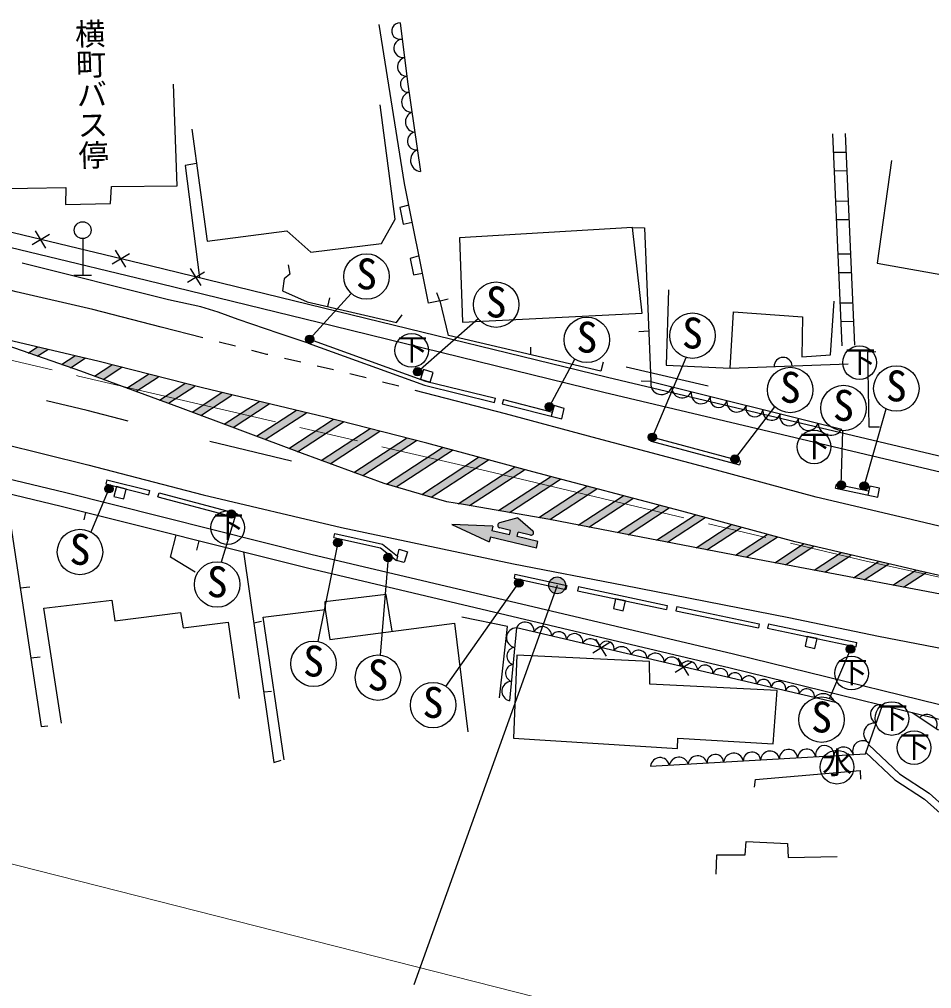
# Model space of a CAD drawing. Units: millimetres at full size, sheet at 1:1000; details may follow other scales. Extents: x 40000 to 680000, y 20000 to 380000.
# Drawn here: x 100276 to 154450, y 251550 to 309114 of the extents above; entities that cross this region are included whole.
import ezdxf
from ezdxf.enums import TextEntityAlignment as Align

# ---------------------------------------------------------------- set-up
doc = ezdxf.new("R2010")
doc.units = ezdxf.units.MM
doc.header["$LTSCALE"] = 1000
doc.linetypes.add('CHAIN', pattern=[18.5, 12, -1.5, 3.5, -1.5])
for name, color, linetype, lineweight in [('M-BGD', 7, 'Continuous', 25), ('M-BGD-EXST', 7, 'Continuous', 25), ('M-BMK', 2, 'CHAIN', 13), ('M-STR-HTXT', 7, 'Continuous', 13), ('M-STR-STRC', 7, 'Continuous', 25)]:
    doc.layers.add(name, color=color, linetype=linetype, lineweight=lineweight)
doc.layers.add('M-BMK-HTXT', color=7, linetype='Continuous')
doc.styles.add('@ＭＳ ゴシック', font='')
doc.styles.add('ＭＳ ゴシック', font='')
doc.styles.get('@ＭＳ ゴシック').set_extended_font_data('@MS Gothic')
doc.styles.get('ＭＳ ゴシック').set_extended_font_data('MS Gothic')

msp = doc.modelspace()

# ---------------------------------------------------------------- hatches: boundary and pattern name
at = {"layer": 'M-BGD-EXST'}
for points in [[(117763, 290115, 0.41421), (117513, 290365, 0.41421), (117263, 290115, 1)], [(124174, 288185, 0.41421), (123924, 288435, 0.41421), (123674, 288185, 1)], [(132002, 286114, 0.41421), (131752, 286364, 0.41421), (131502, 286114, 1)], [(138115, 284297, 0.41421), (137865, 284547, 0.41421), (137615, 284297, 1)], [(143018, 282994, 0.41421), (142768, 283244, 0.41421), (142518, 282994, 1)], [(149337, 281455, 0.41421), (149087, 281705, 0.41421), (148837, 281455, 1)], [(150693, 281400, 0.41421), (150443, 281650, 0.41421), (150193, 281400, 1)], [(105846, 281237, 0.41421), (105596, 281487, 0.41421), (105346, 281237, 1)], [(113111, 279734, 0.41421), (112861, 279984, 0.41421), (112611, 279734, 1)], [(119439, 278036, 0.41421), (119189, 278286, 0.41421), (118939, 278036, 1)], [(122423, 277155, 0.41421), (122173, 277405, 0.41421), (121923, 277155, 1)], [(130185, 275643, 0.41421), (129935, 275893, 0.41421), (129685, 275643, 1)], [(149884, 271715, 0.41421), (149634, 271965, 0.41421), (149384, 271715, 1)]]:
    msp.add_hatch(color=256, dxfattribs=at).paths.add_polyline_path(points)
at = {"layer": 'M-STR-STRC'}
for points in [[(101956, 289515), (101350, 289657), (100800, 289298), (101337, 289112)], [(104178, 288995), (103572, 289137), (102772, 288615), (103310, 288428)], [(106365, 288451), (105775, 288603), (104729, 287921), (105257, 287728)], [(108531, 287894), (107940, 288046), (106664, 287214), (107192, 287021)], [(110696, 287336), (110106, 287488), (108600, 286506), (109128, 286313)], [(112902, 286805), (112298, 286948), (110528, 285794), (111050, 285597)], [(115118, 286280), (114513, 286423), (112443, 285073), (112965, 284876)], [(117334, 285755), (116729, 285898), (114358, 284352), (114880, 284155)], [(119524, 285214), (118933, 285366), (116273, 283631), (116795, 283434)], [(121688, 284655), (121098, 284808), (118201, 282918), (118729, 282726)], [(123852, 284097), (123262, 284249), (120139, 282212), (120667, 282020)], [(125995, 283525), (125413, 283682), (122086, 281513), (122654, 281345)], [(128130, 282947), (127548, 283105), (124167, 280900), (124734, 280732)], [(130264, 282369), (129682, 282527), (126343, 280349), (126641, 280301), (126998, 280239)], [(132411, 281799), (131824, 281954), (128734, 279938), (129385, 279826)], [(134561, 281231), (133974, 281386), (131121, 279525), (131772, 279413)], [(136711, 280664), (136124, 280819), (133464, 279084), (134098, 278960)], [(138861, 280096), (138274, 280251), (135790, 278631), (136425, 278507)], [(129906, 278659), (130629, 278488, 0.78564), (130761, 278747), (129869, 279516), (128793, 279212, 0.77336), (128800, 278921), (129451, 278767), (129388, 278499), (128338, 278748), (128401, 279016), (125959, 279108), (128183, 278094), (128246, 278362), (130981, 277713), (131073, 278100), (129842, 278392)], [(141002, 279523), (140419, 279680), (138121, 278181), (138759, 278060)], [(143139, 278946), (142556, 279104), (140460, 277736), (141097, 277615)], [(145276, 278370), (144693, 278527), (142798, 277291), (143435, 277170)], [(147456, 277822), (146849, 277964), (145135, 276846), (145773, 276725)], [(149679, 277302), (149072, 277444), (147473, 276401), (148110, 276279)], [(151902, 276782), (151296, 276924), (149811, 275956), (150450, 275835)], [(154127, 276264), (153700, 276362), (153519, 276404), (152152, 275512), (152790, 275391)], [(132713, 275499, 0.41421), (132213, 275999, 0.41421), (131713, 275499, 1)]]:
    msp.add_hatch(color=256, dxfattribs=at).paths.add_polyline_path(points)

# ---------------------------------------------------------------- linework, layer by layer
at = {"layer": 'M-BGD'}
for p, q in [((148574, 302308), (149124, 289735)), ((149323, 302341), (149873, 289768)), ((148621, 301223), (149371, 301237)), ((148669, 300123), (149420, 300138)), ((148748, 298325), (149499, 298329)), ((148796, 297226), (149547, 297229)), ((101854, 295536), (101230, 296556)), ((101041, 295737), (102055, 296357)), ((104035, 296093), (104035, 293919)), ((106606, 294390), (105982, 295411)), ((105792, 294591), (106807, 295212)), ((148886, 295187), (149636, 295191)), ((111067, 293303), (110447, 294326)), ((110254, 293507), (111271, 294124)), ((148934, 294088), (149684, 294091)), ((118697, 292572), (118579, 292065)), ((125253, 292405), (125058, 292865)), ((125255, 292396), (125735, 292522)), ((149013, 292277), (149763, 292288)), ((149061, 291177), (149811, 291188)), ((137069, 290585), (137654, 290610)), ((117428, 289880), (117513, 290115)), ((130634, 289650), (130627, 289201)), ((134937, 288755), (134814, 288226)), ((136316, 288481), (141177, 287351)), ((142480, 288391), (149485, 288659)), ((137782, 287612), (149110, 284767)), ((128494, 286366), (128554, 286609)), ((129016, 286531), (128954, 286289)), ((128954, 286289), (132481, 285386)), ((129016, 286531), (131930, 285785)), ((137865, 284297), (137801, 284055)), ((137801, 284055), (143037, 282663)), ((137865, 284297), (143101, 282905)), ((143101, 282905), (143037, 282663)), ((105477, 281767), (105416, 281525)), ((105416, 281525), (107954, 280881)), ((105477, 281767), (108016, 281124)), ((148744, 281273), (148796, 281517)), ((148796, 281517), (150712, 281109)), ((107954, 280881), (108016, 281124)), ((108506, 280753), (108570, 280994)), ((108570, 280994), (112893, 279855)), ((148744, 281273), (151247, 280739)), ((108506, 280753), (112829, 279613)), ((104119, 279392), (104229, 279829)), ((112829, 279613), (112893, 279855)), ((110816, 277582), (110956, 278142)), ((118948, 278344), (119003, 278588)), ((122735, 277243), (122669, 276976)), ((129707, 276174), (129653, 275930)), ((129653, 275930), (132729, 275256)), ((129707, 276174), (132782, 275500)), ((100325, 275351), (100902, 275418)), ((132782, 275500), (132729, 275256)), ((133475, 275429), (133423, 275184)), ((133423, 275184), (138697, 274062)), ((133475, 275429), (138749, 274306)), ((138749, 274306), (138697, 274062)), ((139313, 274236), (139262, 273991)), ((139313, 274236), (144217, 273223)), ((139262, 273991), (144167, 272978)), ((114194, 273272), (114655, 273381)), ((144217, 273223), (144167, 272978)), ((144756, 273208), (144704, 272963)), ((144704, 272963), (149964, 271855)), ((144756, 273208), (150016, 272099)), ((135137, 271294), (134506, 272310)), ((134322, 271489), (135332, 272117)), ((149964, 271855), (150016, 272099)), ((100953, 271202), (101501, 271259)), ((140032, 270151), (139401, 271167)), ((139217, 270347), (140227, 270974)), ((114787, 269172), (115247, 269206))]:
    msp.add_line(p, q, dxfattribs=at)
for points in [[(134814, 288226), (125758, 290335), (125255, 292396), (124579, 292269), (123142, 299367), (121651, 308816)], [(122886, 308902), (123325, 305407), (124087, 300072)], [(98359, 305206), (98469, 299057), (103040, 299123), (103018, 298113), (105677, 298179), (105743, 299189), (109639, 299234), (109419, 305273)], [(110520, 302587), (111421, 295933), (116168, 296548), (117574, 295296), (121775, 295802), (122588, 297252), (121709, 304037)], [(339810, 269662), (330418, 269038), (315830, 268142), (304469, 267624), (292772, 267475), (285728, 267420), (273635, 267638), (261372, 268108), (238048, 269773), (226438, 270765), (215023, 272134), (200367, 274218), (189507, 276026), (176863, 278419), (160170, 281921), (135195, 287838), (119142, 291761), (108043, 294477), (95043, 297611), (93433, 297340), (87074, 298852), (73399, 302291)], [(339870, 268764), (330476, 268140), (315878, 267244), (304496, 266724), (292781, 266575), (285723, 266520), (273610, 266738), (261323, 267209), (237978, 268875), (226346, 269870), (214906, 271242), (200230, 273329), (189350, 275139), (176686, 277537), (159974, 281043), (134984, 286963), (118928, 290887), (107831, 293603), (95011, 296693), (93402, 296422), (86860, 297978), (73182, 301417)], [(110796, 300547), (110127, 300442), (110970, 293761)], [(152071, 300737), (151213, 294632), (155562, 293870), (155325, 292400), (158859, 291643), (159098, 292925), (166456, 291756), (167620, 298719)], [(123401, 298087), (122872, 297932), (123070, 296952), (123609, 297061)], [(136691, 296746), (137391, 296743), (137782, 287612), (137211, 287620)], [(124012, 295068), (123482, 294918), (123680, 293938), (124219, 294047)], [(117428, 289880), (115710, 290466), (113277, 291280), (112076, 291727), (111058, 292038), (109140, 292457), (100433, 294627)], [(116240, 294542), (116335, 293976), (115994, 293704), (115905, 292988), (117372, 292346), (122662, 291116), (123007, 291576)], [(103510, 293919), (104035, 293919), (104560, 293919)], [(138824, 293053), (138689, 288570), (142480, 288391), (142681, 291753), (146786, 291439), (146741, 289063), (148446, 289198), (148670, 292381)], [(117428, 289880), (124328, 287392), (128494, 286366)], [(117513, 290115), (124401, 287632), (128554, 286609)], [(70099, 288992), (86757, 284922), (102954, 281025), (117586, 277356), (142682, 271426), (159292, 267356), (173163, 264447), (187572, 261879), (207007, 258733), (223721, 256639), (246864, 254804), (255619, 254215), (274497, 253481), (291255, 253293), (313415, 253808), (327168, 254433), (338527, 255008)], [(151136, 289365), (150643, 289346), (150719, 284909), (151364, 284909)], [(69895, 288167), (86557, 284096), (102751, 280200), (117385, 276531), (142483, 270600), (159104, 266527), (173001, 263613), (187430, 261041), (206886, 257891), (223635, 255794), (246802, 253956), (255574, 253366), (274476, 252631), (291260, 252443), (313444, 252959), (327209, 253584), (338570, 254159)], [(132481, 285386), (132635, 286002), (132036, 286179), (131864, 285544)], [(99472, 280988), (101572, 267113), (101959, 267148)], [(151247, 280739), (151358, 281265), (150773, 281393), (150660, 280864)], [(110716, 276291), (109251, 277182), (109579, 278488)], [(118948, 278344), (121728, 277720), (122669, 276976)], [(119003, 278588), (121838, 277951), (122735, 277243)], [(113585, 277483), (115393, 264979), (115830, 265108)], [(122735, 277243), (122824, 277657), (123323, 277495), (123120, 276867), (122670, 276978)], [(102775, 267322), (101722, 274137), (105767, 274622), (105934, 273402), (109846, 273887), (109996, 272968), (112670, 273319), (113322, 268775)], [(122407, 272772), (122063, 274955), (118422, 274513), (118426, 274069)], [(116007, 265130), (114747, 273616), (118426, 274069), (118703, 272281), (126111, 273263), (126917, 266792)], [(128788, 268825), (129270, 273055), (126548, 273617)], [(148739, 268551), (129793, 272975), (129375, 268638)], [(137761, 264766), (150527, 265493), (151541, 268380)], [(153304, 267948), (154817, 266942), (166934, 264319)], [(150716, 266031), (152537, 264309), (154298, 263157), (156247, 261410), (157035, 259301)], [(150553, 265566), (152257, 263954), (154023, 262799), (155864, 261149), (156614, 259144)], [(143941, 263513), (143985, 263975), (150210, 264502), (150232, 263997)], [(141658, 258339), (141687, 259490), (143368, 259505), (143430, 260283), (145888, 260174), (145935, 259334), (148845, 259396)]]:
    msp.add_lwpolyline(points, dxfattribs=at)
for points in [[(126412, 296146), (126589, 291132), (137268, 291665), (136691, 296746)], [(124091, 287744), (124664, 287567), (124841, 288141), (124267, 288317)], [(106622, 281219), (106040, 281366), (105893, 280785), (106475, 280637)], [(136264, 274579), (135678, 274704), (135553, 274117), (136139, 273993)], [(147649, 272343), (147062, 272466), (146938, 271879), (147525, 271756)], [(129812, 271347), (129614, 266423), (139358, 265808), (139380, 266423), (145042, 266084), (145275, 269258), (137708, 269632), (137689, 270978)]]:
    msp.add_lwpolyline(points, close=True, dxfattribs=at)
msp.add_circle((104035, 296593), 500, dxfattribs=at)
for centre, radius, start, end in [((122871, 308416), 486, 88.16034, 286.14568), ((123061, 307397), 554, 95.68942, 278.6166), ((123296, 306303), 567, 105.58729, 268.71873), ((123382, 305264), 482, 101.78076, 273.80809), ((123582, 304201), 606, 106.06694, 270.19653), ((123814, 303027), 614, 112.0205, 264.24297), ((123854, 301893), 533, 101.04334, 275.22013), ((124185, 300744), 680, 114.48371, 261.77976), ((145637, 288500), 540, 3.44495, 180.94439), ((138408, 287471), 642, 167.35575, 344.45015), ((139630, 287244), 606, 174.77278, 337.03312), ((140758, 286874), 585, 166.85133, 344.95457), ((141799, 286566), 501, 161.86983, 349.93607), ((142884, 286393), 598, 171.7407, 340.0652), ((143934, 286027), 514, 161.65909, 350.14681), ((144949, 285828), 520, 167.66364, 344.14226), ((145994, 285544), 564, 165.34582, 346.46008), ((147133, 285306), 601, 169.81855, 341.98735), ((148467, 285178), 764, 184.36486, 327.44104), ((129791, 272389), 586, 89.81793, 259.1671), ((130302, 272769), 549, 355.76918, 157.94871), ((131340, 272515), 535, 357.15497, 156.56292), ((132296, 272283), 468, 359.72457, 153.99332), ((133241, 272131), 500, 351.17469, 162.5432), ((134193, 271803), 522, 2.51914, 151.19875), ((129736, 271300), 516, 96.12876, 252.85627), ((135155, 271730), 451, 345.96609, 167.7518), ((136049, 271299), 558, 8.85432, 144.86357), ((137049, 271136), 513, 2.7607, 150.9572), ((138040, 270950), 523, 357.51393, 156.20396), ((139019, 270759), 486, 353.94797, 159.76992), ((129677, 270289), 526, 100.17107, 248.81396), ((139993, 270429), 564, 3.37558, 150.34231), ((140997, 270299), 469, 353.9771, 159.74079), ((141900, 270091), 465, 353.71019, 160.0077), ((142761, 269885), 428, 355.05692, 158.66097), ((143606, 269672), 454, 356.42547, 157.29243), ((129522, 269209), 590, 93.48034, 255.50469), ((144472, 269467), 449, 356.91004, 156.80785), ((145351, 269359), 440, 344.691, 169.0269), ((146170, 269107), 418, 352.78007, 160.93782), ((147024, 268878), 474, 355.60441, 158.11349), ((148011, 268365), 701, 16.587, 137.13089), ((151386, 267834), 568, 74.19269, 247.14147), ((154172, 267221), 608, 338.28609, 134.47983), ((151046, 266690), 631, 79.16446, 242.16969), ((148102, 265444), 548, 353.92805, 192.58787), ((150361, 265673), 603, 49.61206, 201.50446), ((140561, 264806), 572, 15.32334, 171.19257), ((141607, 264962), 494, 5.99849, 180.51743), ((142688, 264937), 594, 13.87398, 172.64193), ((143781, 265083), 516, 6.15618, 180.35973), ((144855, 265097), 562, 10.70911, 175.8068), ((145951, 265212), 544, 5.44477, 181.07115), ((147033, 265234), 542, 9.60047, 176.91545), ((149230, 265310), 588, 13.98252, 172.5334), ((138321, 264708), 563, 12.41301, 174.1029), ((139442, 264707), 584, 18.60354, 167.91237)]:
    msp.add_arc(centre, radius, start, end, dxfattribs=at)
at = {"layer": 'M-BGD-EXST'}
for p, q in [((117513, 290115), (119989, 292836)), ((123924, 288185), (127515, 291348)), ((137865, 284297), (139878, 289031)), ((131752, 286114), (133271, 288930)), ((142768, 282994), (145143, 286110)), ((150443, 281400), (151748, 285981)), ((149087, 281455), (149173, 284682)), ((105596, 281237), (104521, 278665)), ((119189, 278036), (118003, 272170)), ((122173, 277155), (121707, 271362)), ((125609, 269500), (129935, 275643)), ((149634, 271715), (148379, 268791))]:
    msp.add_line(p, q, dxfattribs=at)
msp.add_lwpolyline([(112861, 279734), (113102, 279667), (112267, 276883)], dxfattribs=at)
for centre, radius in [((120892, 293839), 1350), ((128585, 292172), 1350), ((133976, 290081), 1350), ((140248, 290329), 1350), ((117513, 290115), 250), ((123570, 289452), 1000), ((150169, 288727), 1000), ((123924, 288185), 250), ((146056, 287104), 1350), ((152355, 287187), 1350), ((149219, 286031), 1350), ((131752, 286114), 250), ((137865, 284297), 250), ((147473, 283721), 1000), ((142768, 282994), 250), ((149087, 281455), 250), ((150443, 281400), 250), ((105596, 281237), 250), ((112649, 278928), 1000), ((112861, 279734), 250), ((103873, 277480), 1350), ((119189, 278036), 250), ((112022, 275555), 1350), ((122173, 277155), 250), ((129935, 275643), 250), ((117746, 270844), 1350), ((149634, 271715), 250), ((121569, 270019), 1350), ((149696, 270287), 1000), ((124844, 268389), 1350), ((147917, 267523), 1350), ((152089, 267592), 1000), ((153409, 265859), 1000), ((148829, 264702), 1000)]:
    msp.add_circle(centre, radius, dxfattribs=at)
at = {"layer": 'M-BMK'}
msp.add_lwpolyline([(71681, 295368), (85658, 292155), (103789, 287932), (128067, 282275), (150572, 276927), (170602, 272542), (183789, 269928), (195353, 267922), (202611, 266732), (209959, 265666), (218188, 264597), (224667, 263847), (237792, 262541), (248182, 261673), (255978, 261256), (265756, 260723), (279003, 260307), (293073, 260170), (302425, 260249), (313013, 260545), (326456, 261238), (336716, 261870), (350030, 263114)], dxfattribs=at)
at = {"layer": 'M-STR-HTXT'}
msp.add_line((64854, 267852), (130869, 251065), dxfattribs=at)
at = {"layer": 'M-STR-STRC'}
for p, q in [((100800, 289298), (101350, 289657)), ((113102, 289699), (112134, 289948)), ((101337, 289112), (101956, 289515)), ((102772, 288615), (103572, 289137)), ((103310, 288428), (104178, 288995)), ((116987, 288748), (116014, 288976)), ((104729, 287921), (105775, 288603)), ((105257, 287728), (106365, 288451)), ((118935, 288293), (117961, 288520)), ((106664, 287214), (107940, 288046)), ((107192, 287021), (108531, 287894)), ((108600, 286506), (110106, 287488)), ((109128, 286313), (110696, 287336)), ((122815, 287323), (121847, 287573)), ((110528, 285794), (112298, 286948)), ((111050, 285597), (112902, 286805)), ((112443, 285073), (114513, 286423)), ((112965, 284876), (115118, 286280)), ((114358, 284352), (116729, 285898)), ((114880, 284155), (117334, 285755)), ((116273, 283631), (118933, 285366)), ((116795, 283434), (119524, 285214)), ((118201, 282918), (121098, 284808)), ((118729, 282726), (121688, 284655)), ((116445, 282883), (111580, 284035)), ((120139, 282212), (123262, 284249)), ((120667, 282020), (123852, 284097)), ((122086, 281513), (125413, 283682)), ((122654, 281345), (125995, 283525)), ((124167, 280900), (127548, 283105)), ((124734, 280732), (128130, 282947)), ((126343, 280349), (129682, 282527)), ((126998, 280239), (130264, 282369)), ((128734, 279938), (131824, 281954)), ((129385, 279826), (132411, 281799)), ((131121, 279525), (133974, 281386)), ((131772, 279413), (134561, 281231)), ((133464, 279084), (136124, 280819)), ((134098, 278960), (136711, 280664)), ((135790, 278631), (138274, 280251)), ((136425, 278507), (138861, 280096)), ((129869, 279516), (128793, 279212)), ((129869, 279516), (130761, 278747)), ((138121, 278181), (140419, 279680)), ((138759, 278060), (141002, 279523)), ((128401, 279016), (125959, 279108)), ((125959, 279108), (128183, 278094)), ((128401, 279016), (128338, 278748)), ((129388, 278499), (128338, 278748)), ((129451, 278767), (128800, 278921)), ((129388, 278499), (129451, 278767)), ((129842, 278392), (129906, 278659)), ((130629, 278488), (129906, 278659)), ((140460, 277736), (142556, 279104)), ((141097, 277615), (143139, 278946)), ((128246, 278362), (128183, 278094)), ((130981, 277713), (128246, 278362)), ((131073, 278100), (129842, 278392)), ((130981, 277713), (131073, 278100)), ((142798, 277291), (144693, 278527)), ((143435, 277170), (145276, 278370)), ((145135, 276846), (146849, 277964)), ((145773, 276725), (147456, 277822)), ((147473, 276401), (149072, 277444)), ((148110, 276279), (149679, 277302)), ((149811, 275956), (151296, 276924)), ((150450, 275835), (151902, 276782)), ((152152, 275512), (153519, 276404)), ((152790, 275391), (154127, 276264)), ((132213, 275499), (123709, 251768))]:
    msp.add_line(p, q, dxfattribs=at)
for points in [[(170797, 272498), (166450, 273542), (159938, 274932), (153700, 276362), (146346, 278081), (139616, 279897), (130766, 282233), (124464, 283939), (118437, 285494), (111141, 287222), (105020, 288797), (94483, 291266), (78736, 295082), (75719, 295835)], [(111165, 290197), (108700, 290830), (104633, 291887), (100082, 292942), (99193, 293171)], [(70617, 291077), (74902, 290020), (89006, 286450), (104333, 282649), (111196, 280867), (119413, 278942), (129625, 276784), (136179, 275504), (145981, 273583), (151300, 272477), (160314, 270745), (166897, 269371), (174713, 267843), (181974, 266470), (192199, 264647)], [(170797, 272498), (162991, 273653), (154983, 274976), (148729, 276161), (144117, 277040), (137210, 278355), (131777, 279412), (126641, 280301), (125664, 280459), (121939, 281556), (117089, 283324), (109849, 286049), (103931, 288213), (96454, 290805)], [(115040, 289203), (114970, 289219), (114071, 289450)], [(120879, 287823), (120219, 287993), (119909, 288065)], [(191220, 271677), (182560, 273267), (175139, 274684), (168644, 275975), (159579, 277906), (152903, 279484), (147596, 280730), (141675, 282351), (134583, 284218), (129142, 285691), (123784, 287073)], [(106732, 285259), (104304, 285884), (101877, 286453)]]:
    msp.add_lwpolyline(points, dxfattribs=at)
msp.add_circle((132213, 275499), 500, dxfattribs=at)
for centre, start, end in [((128834, 279067), 105.79097, 256.65914), ((130664, 278634), 256.65914, 49.27779)]:
    msp.add_arc(centre, 150, start, end, dxfattribs=at)

# ---------------------------------------------------------------- texts
at = {"layer": 'M-BGD-EXST', "style": 'ＭＳ ゴシック'}
for p in [(120237, 292547), (127930, 290879), (139593, 289036), (133321, 288789), (145401, 285812), (151700, 285894), (148564, 284739), (103218, 276188), (111367, 274262), (117091, 269552), (120914, 268727), (124188, 267096), (147261, 266230)]:
    msp.add_text('S', height=1833, rotation=358.508, dxfattribs=at).set_placement(p, align=Align.BOTTOM_LEFT)
for s, p in [('下', (122718, 288465)), ('下', (149316, 287739)), ('下', (146621, 282733)), ('下', (111796, 277941)), ('下', (148843, 269300)), ('下', (151236, 266604)), ('下', (152557, 264871)), ('水', (147949, 263911))]:
    msp.add_text(s, height=1320, dxfattribs=at).set_placement(p, align=Align.BOTTOM_LEFT)
at = {"layer": 'M-BMK-HTXT', "style": '@ＭＳ ゴシック'}
msp.add_text('横町バス停', height=1320, rotation=271.606, dxfattribs=at).set_placement((103376, 309140), align=Align.BOTTOM_LEFT)

doc.saveas('drawing.dxf')
